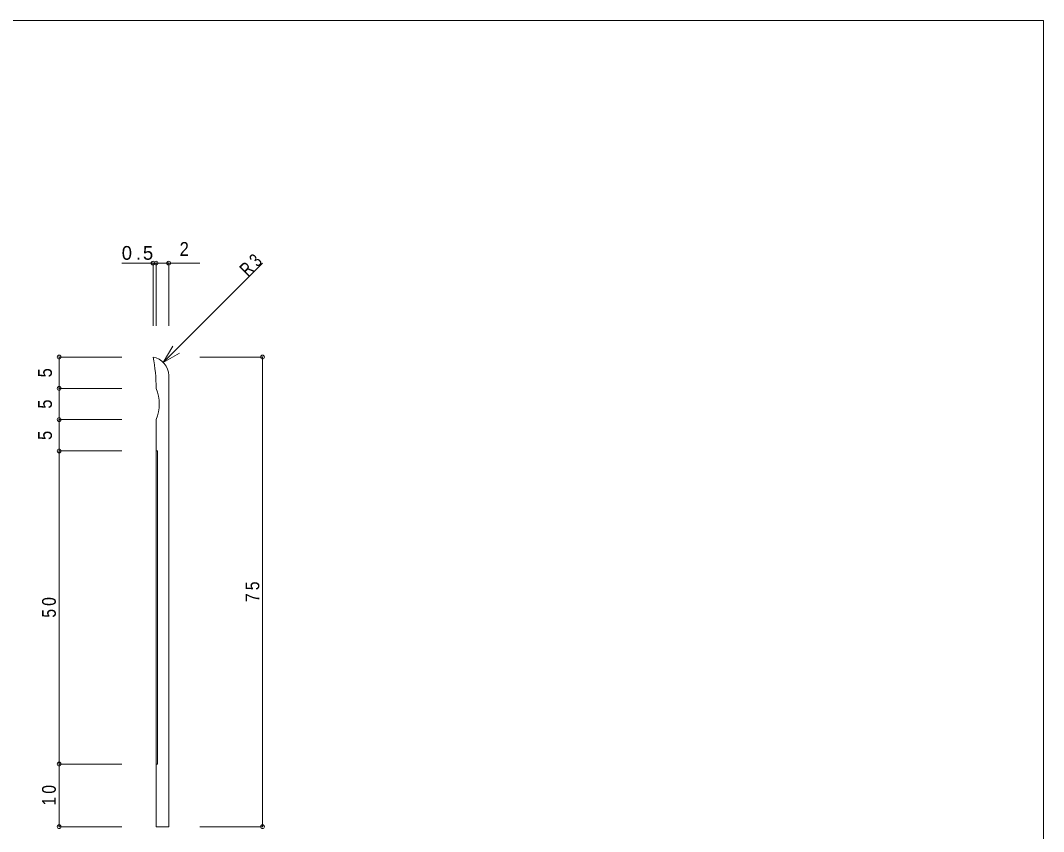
# Model space of a CAD drawing. Units: millimetres on the paper. Extents: x -141 to 141, y -98 to 98.
# Drawn here: x -22.4 to 141, y -32 to 97.5 of the extents above; entities that cross this region are included whole.
import ezdxf
from ezdxf.enums import TextEntityAlignment as Align

# ---------------------------------------------------------------- set-up
doc = ezdxf.new("R2010")
doc.units = ezdxf.units.MM
doc.header["$PDMODE"] = 32
doc.header["$PDSIZE"] = 0.6
for name, color, linetype, lineweight in [('0-0_ＫＢ製品', 2, 'Continuous', 9), ('0-3_寸法', 4, 'Continuous', 9), ('0-4_引出線字', 4, 'Continuous', 9), ('0-8_他製品', 7, 'Continuous', 9), ('F-0_図面枠', 5, 'Continuous', 9)]:
    doc.layers.add(name, color=color, linetype=linetype, lineweight=lineweight)
doc.styles.add('HGｺﾞｼｯｸM', font='')
doc.styles.get('HGｺﾞｼｯｸM').set_extended_font_data('HGｺﾞｼｯｸM')

msp = doc.modelspace()

# ---------------------------------------------------------------- linework, layer by layer
at = {"layer": '0-0_ＫＢ製品'}
for p, q in [((1.25, -31.25), (1.25, 40.792)), ((-0.75, -31.25), (-0.75, 33.75)), ((-0.75, -31.25), (1.25, -31.25))]:
    msp.add_line(p, q, dxfattribs=at)
for centre, radius, start, end in [((-26.35, 38.715), 25.6, 0.07833, 11.34286), ((-1.75, 40.792), 3, 0, 80.40593), ((-6.75, 36.25), 6.5, 337.38014, 22.61986)]:
    msp.add_arc(centre, radius, start, end, dxfattribs=at)
at = {"layer": '0-3_寸法'}
for p, q in [((-0.75, 58.75), (-6.25, 58.75)), ((-1.25, 58.75), (-1.25, 48.75)), ((-0.75, 58.75), (-0.75, 48.75)), ((6.25, 58.75), (-0.75, 58.75)), ((1.25, 58.75), (1.25, 48.75)), ((-16.25, 43.75), (-16.25, 38.75)), ((-16.25, 43.75), (-6.25, 43.75)), ((16.25, 43.75), (6.25, 43.75)), ((16.25, 43.75), (16.25, -31.25)), ((-16.25, 38.75), (-6.25, 38.75)), ((-16.25, 38.75), (-16.25, 33.75)), ((-16.25, 33.75), (-6.25, 33.75)), ((-16.25, 33.75), (-16.25, 28.75)), ((-16.25, 28.75), (-6.25, 28.75)), ((-16.25, 28.75), (-16.25, -21.25)), ((-16.25, -21.25), (-6.25, -21.25)), ((-16.25, -21.25), (-16.25, -31.25)), ((-16.25, -31.25), (-6.25, -31.25)), ((16.25, -31.25), (6.25, -31.25))]:
    msp.add_line(p, q, dxfattribs=at)
for p in [(-1.25, 58.75), (-0.75, 58.75), (1.25, 58.75), (-16.25, 43.75), (16.25, 43.75), (-16.25, 38.75), (-16.25, 33.75), (-16.25, 28.75), (-16.25, -21.25), (-16.25, -31.25), (16.25, -31.25)]:
    msp.add_point(p, dxfattribs=at)
at = {"layer": '0-4_引出線字'}
for q in [(16.25, 58.75), (1.892, 45.49), (2.99, 44.392)]:
    msp.add_line((0.392, 42.892), q, dxfattribs=at)
at = {"layer": '0-8_他製品'}
for p, q in [((-0.75, 28.75), (-0.55, 28.75)), ((-0.55, -21.25), (-0.55, 28.75)), ((-0.75, -21.25), (-0.55, -21.25))]:
    msp.add_line(p, q, dxfattribs=at)
at = {"layer": 'F-0_図面枠'}
for p, q in [((-141, 97.5), (141, 97.5)), ((141, 97.5), (141, -97.5))]:
    msp.add_line(p, q, dxfattribs=at)

# ---------------------------------------------------------------- texts
at = {"layer": '0-3_寸法', "color": 7, "style": 'HGｺﾞｼｯｸM', "width": 0.9}
msp.add_text('2', height=2.199, dxfattribs=at).set_placement((3, 59.25), align=Align.BOTTOM_LEFT)
for p in [(-16.75, 40.5), (-16.75, 35.5), (-16.75, 30.5)]:
    msp.add_text('5', height=2.199, rotation=90, dxfattribs=at).set_placement(p, align=Align.BOTTOM_LEFT)
at = {"layer": '0-3_寸法', "color": 7, "insert": (-6.25, 59.25), "char_height": 2.199, "attachment_point": 7, "style": 'HGｺﾞｼｯｸM'}
msp.add_mtext('\\T1.38;0.5', dxfattribs=at)
at = {"layer": '0-3_寸法', "color": 7, "char_height": 2.199, "attachment_point": 7, "rotation": 90, "style": 'HGｺﾞｼｯｸM'}
for s, insert in [('\\T1.36;\\W0.85;75', (15.75, 4.625)), ('\\T1.36;\\W0.85;50', (-16.75, 2.125)), ('\\T1.36;\\W0.85;10', (-16.75, -27.875))]:
    msp.add_mtext(s, dxfattribs=dict(at, insert=insert))
at = {"layer": '0-4_引出線字', "color": 7, "insert": (13.952, 56.452), "char_height": 2.199, "attachment_point": 7, "rotation": 45, "style": 'HGｺﾞｼｯｸM'}
msp.add_mtext('\\T1.36;\\W0.75;R3', dxfattribs=at)

doc.saveas('drawing.dxf')
